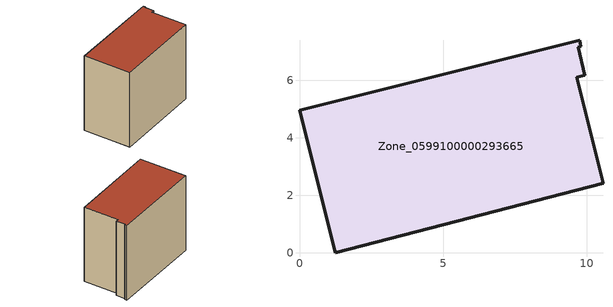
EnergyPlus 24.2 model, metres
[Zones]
Zone_0599100000293665
 floor ground (C_G): 9.69,7.15 9.93,6.17 9.64,6.1 10.56,2.41 1.24,0 0,4.96 9.74,7.39 9.79,7.18 z0
 wall outside (C_F): 9.93,6.17 9.69,7.15 9.79,7.18 9.74,7.39 0,4.96 1.24,0 10.56,2.41 9.64,6.1 9.93,6.17 z0:8.41
 roof outside (C_R): 0,4.96 1.24,0 10.56,2.41 9.64,6.1 9.93,6.17 9.69,7.15 9.79,7.18 9.74,7.39 z8.41
[BUILDING]
Pand.0599100000293665: North Axis=0; Terrain=City; Loads Convergence Tolerance Value=0.04; Temperature Convergence Tolerance Value=0.4; Solar Distribution=FullExterior; Maximum Number of Warmup Days=25; Minimum Number of Warmup Days=1
[Site:Location]
Rotterdam.The.Hague.AP_ZH_NLD Design_Conditions: Latitude=51.96; Longitude=4.45; Time Zone=1; Elevation=-4.5
[SITE:GROUNDTEMPERATURE:BUILDINGSURFACE]
18, 18, 18, 18, 18, 18, 18, 18, 18, 18, 18, 18
[MATERIAL] Thermal Absorptance=0.9; Solar Absorptance=0.7; Visible Absorptance=0.7
Name | Roughness | Thickness | Conductivity | Density | Specific Heat
G.TI.1975-1991 | MediumSmooth | 0.15 | 0.288461 | 540 | 1210
F.TI.1975-1991 | Rough | 0.3 | 0.230769 | 1920 | 840
R.TI.1975-1991 | MediumRough | 0.2 | 0.153846 | 1500 | 1000
[CONSTRUCTION]
C_G: G.TI.1975-1991
C_F: F.TI.1975-1991
C_R: R.TI.1975-1991
[ZONE]
Zone_0599100000293665: Type=1; Multiplier=1; Ceiling Height=Autocalculate; Volume=Autocalculate; Floor Area=autocalculate; Part of Total Floor Area=Yes
[ZONEINFILTRATION:DESIGNFLOWRATE]
Infil_Zone_0599100000293665: Zone or ZoneList or Space or SpaceList=Zone_0599100000293665; Schedule=AlwaysOn; Design Flow Rate Calculation Method=Flow/Area; Flow Rate per Floor Area=0.003; Constant Term Coefficient=1; Temperature Term Coefficient=0; Velocity Term Coefficient=0; Velocity Squared Term Coefficient=0
[HVACTEMPLATE:ZONE:IDEALLOADSAIRSYSTEM]
Zone_0599100000293665: Maximum Heating Supply Air Temperature=50; Minimum Cooling Supply Air Temperature=13; Maximum Heating Supply Air Humidity Ratio=0.0156; Minimum Cooling Supply Air Humidity Ratio=0.0077; Heating Limit=NoLimit; Cooling Limit=NoLimit; Dehumidification Control Type=ConstantSensibleHeatRatio; Cooling Sensible Heat Ratio=0.7; Dehumidification Setpoint=60; Humidification Control Type=None; Humidification Setpoint=30; Outdoor Air Method=None; Outdoor Air Flow Rate per Person=0.00944; Outdoor Air Flow Rate per Zone Floor Area=0; Outdoor Air Flow Rate per Zone=0; Demand Controlled Ventilation Type=None; Outdoor Air Economizer Type=NoEconomizer; Heat Recovery Type=None; Sensible Heat Recovery Effectiveness=0.7; Latent Heat Recovery Effectiveness=0.65
[ZONECONTROL:THERMOSTAT]
ThermostatControl_Zone_0599100000293665: Zone or ZoneList=Zone_0599100000293665; Control Type Schedule=DualSetpointControlType; Control 1=Thermostat_Zone_0599100000293665; Temperature Difference Between Cutout And Setpoint=0
[THERMOSTATSETPOINT:DUALSETPOINT]
Thermostat_Zone_0599100000293665: Heating Setpoint Temperature Schedule=HeatingSetpoint_Zone_0599100000293665; Cooling Setpoint Temperature Schedule=CoolingSetpoint_Zone_0599100000293665
[SCHEDULE:COMPACT]
HeatingSetpoint_Zone_0599100000293665: Through: 12/31, For: AllDays, Until: 24:00, 21
CoolingSetpoint_Zone_0599100000293665: Through: 12/31, For: AllDays, Until: 24:00, 24
DualSetpointControlType: Through: 12/31, For: AllDays, Until: 24:00, 4
AlwaysOn: Through: 12/31, For: AllDays, Until: 24:00, 1
